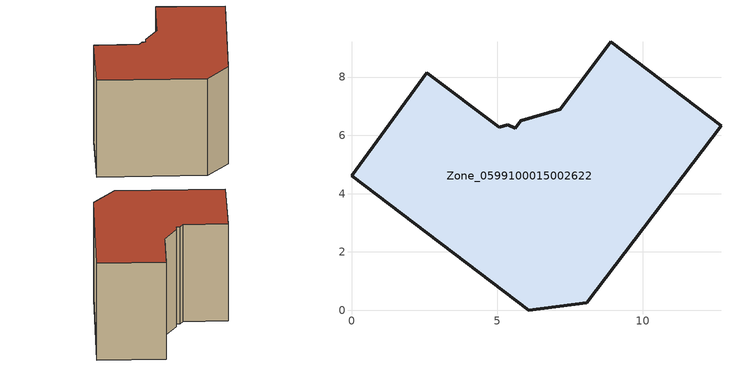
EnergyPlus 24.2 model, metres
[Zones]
Zone_0599100015002622
 floor ground (C_G): 8.07,0.26 6.08,0 0,4.61 2.58,8.14 5.06,6.28 5.36,6.37 5.61,6.24 5.81,6.5 7.17,6.89 8.9,9.21 12.68,6.33 z1.01
 wall outside (C_F): 6.08,0 8.07,0.26 12.68,6.33 8.9,9.21 7.17,6.89 5.81,6.5 5.61,6.24 5.36,6.37 5.06,6.28 2.58,8.14 0,4.61 6.08,0 z1.01:8.95
 roof outside (C_R): 7.17,6.89 5.81,6.5 5.61,6.24 5.36,6.37 5.06,6.28 2.58,8.14 0,4.61 6.08,0 8.07,0.26 12.68,6.33 8.9,9.21 z8.95
[BUILDING]
Pand.0599100015002622: North Axis=0; Terrain=City; Loads Convergence Tolerance Value=0.04; Temperature Convergence Tolerance Value=0.4; Solar Distribution=FullExterior; Maximum Number of Warmup Days=25; Minimum Number of Warmup Days=1
[Site:Location]
Rotterdam.The.Hague.AP_ZH_NLD Design_Conditions: Latitude=51.96; Longitude=4.45; Time Zone=1; Elevation=-4.5
[SITE:GROUNDTEMPERATURE:BUILDINGSURFACE]
18, 18, 18, 18, 18, 18, 18, 18, 18, 18, 18, 18
[MATERIAL] Thermal Absorptance=0.9; Solar Absorptance=0.7; Visible Absorptance=0.7
Name | Roughness | Thickness | Conductivity | Density | Specific Heat
G.TI.1975-1991 | MediumSmooth | 0.15 | 0.288461 | 540 | 1210
F.TI.1975-1991 | Rough | 0.3 | 0.230769 | 1920 | 840
R.TI.1975-1991 | MediumRough | 0.2 | 0.153846 | 1500 | 1000
[CONSTRUCTION]
C_G: G.TI.1975-1991
C_F: F.TI.1975-1991
C_R: R.TI.1975-1991
[ZONE]
Zone_0599100015002622: Type=1; Multiplier=1; Ceiling Height=Autocalculate; Volume=Autocalculate; Floor Area=autocalculate; Part of Total Floor Area=Yes
[ZONEINFILTRATION:DESIGNFLOWRATE]
Infil_Zone_0599100015002622: Zone or ZoneList or Space or SpaceList=Zone_0599100015002622; Schedule=AlwaysOn; Design Flow Rate Calculation Method=Flow/Area; Flow Rate per Floor Area=0.003; Constant Term Coefficient=1; Temperature Term Coefficient=0; Velocity Term Coefficient=0; Velocity Squared Term Coefficient=0
[HVACTEMPLATE:ZONE:IDEALLOADSAIRSYSTEM]
Zone_0599100015002622: Maximum Heating Supply Air Temperature=50; Minimum Cooling Supply Air Temperature=13; Maximum Heating Supply Air Humidity Ratio=0.0156; Minimum Cooling Supply Air Humidity Ratio=0.0077; Heating Limit=NoLimit; Cooling Limit=NoLimit; Dehumidification Control Type=ConstantSensibleHeatRatio; Cooling Sensible Heat Ratio=0.7; Dehumidification Setpoint=60; Humidification Control Type=None; Humidification Setpoint=30; Outdoor Air Method=None; Outdoor Air Flow Rate per Person=0.00944; Outdoor Air Flow Rate per Zone Floor Area=0; Outdoor Air Flow Rate per Zone=0; Demand Controlled Ventilation Type=None; Outdoor Air Economizer Type=NoEconomizer; Heat Recovery Type=None; Sensible Heat Recovery Effectiveness=0.7; Latent Heat Recovery Effectiveness=0.65
[ZONECONTROL:THERMOSTAT]
ThermostatControl_Zone_0599100015002622: Zone or ZoneList=Zone_0599100015002622; Control Type Schedule=DualSetpointControlType; Control 1=Thermostat_Zone_0599100015002622; Temperature Difference Between Cutout And Setpoint=0
[THERMOSTATSETPOINT:DUALSETPOINT]
Thermostat_Zone_0599100015002622: Heating Setpoint Temperature Schedule=HeatingSetpoint_Zone_0599100015002622; Cooling Setpoint Temperature Schedule=CoolingSetpoint_Zone_0599100015002622
[SCHEDULE:COMPACT]
HeatingSetpoint_Zone_0599100015002622: Through: 12/31, For: AllDays, Until: 24:00, 21
CoolingSetpoint_Zone_0599100015002622: Through: 12/31, For: AllDays, Until: 24:00, 24
DualSetpointControlType: Through: 12/31, For: AllDays, Until: 24:00, 4
AlwaysOn: Through: 12/31, For: AllDays, Until: 24:00, 1
